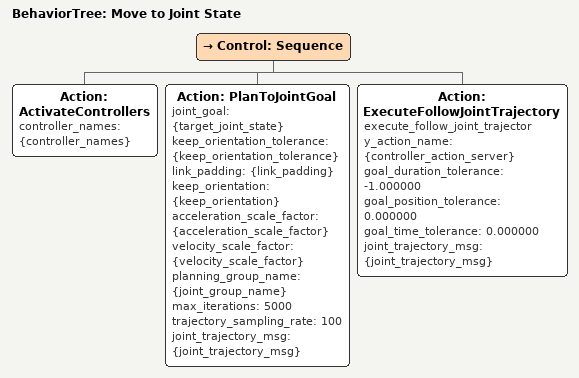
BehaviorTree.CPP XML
<?xml version='1.0' encoding='utf-8'?>
<root BTCPP_format="4" main_tree_to_execute="Move to Joint State">
  <BehaviorTree ID="Move to Joint State" _description="Plan and execute motion to a set of joint angles specified in a ROS message type." acceleration_scale_factor="1.0" controller_action_server="/joint_trajectory_controller/follow_joint_trajectory" controller_names="joint_trajectory_controller" joint_group_name="manipulator" keep_orientation="false" keep_orientation_tolerance="0.05" link_padding="0.01" target_joint_state="{target_joint_state}" velocity_scale_factor="1.0">
    <Control ID="Sequence">
      <Action ID="ActivateControllers" controller_names="{controller_names}"/>
      <Action ID="PlanToJointGoal" joint_goal="{target_joint_state}" keep_orientation_tolerance="{keep_orientation_tolerance}" link_padding="{link_padding}" keep_orientation="{keep_orientation}" acceleration_scale_factor="{acceleration_scale_factor}" velocity_scale_factor="{velocity_scale_factor}" planning_group_name="{joint_group_name}" max_iterations="5000" trajectory_sampling_rate="100" joint_trajectory_msg="{joint_trajectory_msg}"/>
      <Action ID="ExecuteFollowJointTrajectory" execute_follow_joint_trajectory_action_name="{controller_action_server}" goal_duration_tolerance="-1.000000" goal_position_tolerance="0.000000" goal_time_tolerance="0.000000" joint_trajectory_msg="{joint_trajectory_msg}"/>
    </Control>
  </BehaviorTree>
</root>
